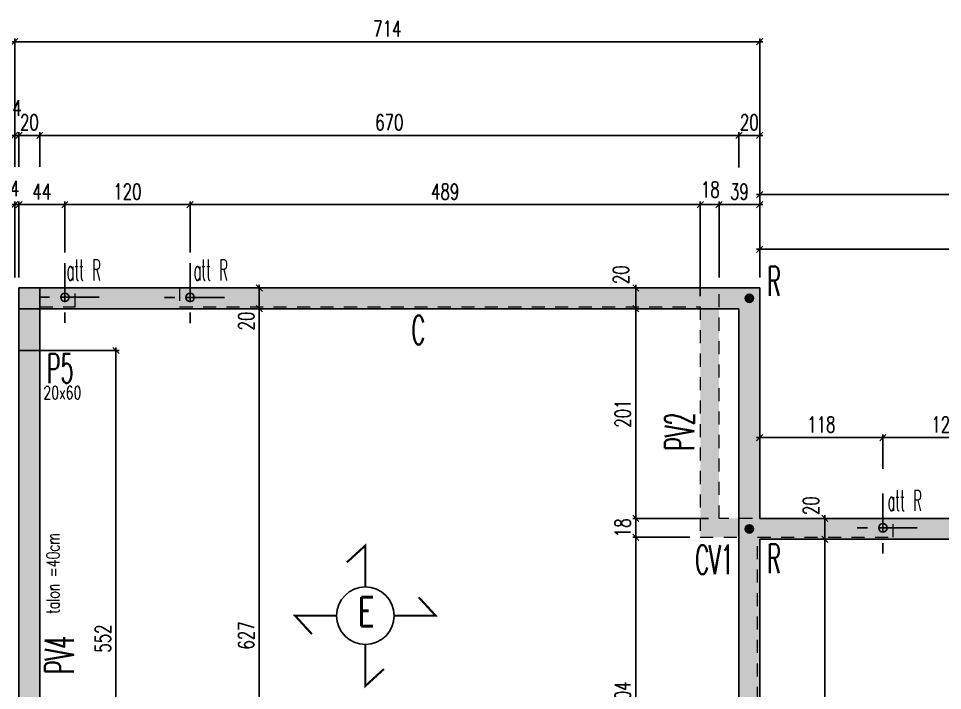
# Model space of a CAD drawing. Extents: x 308 to 437, y -199 to -146.
# Drawn here: x 346.13 to 354.99, y -164.3 to -157.86 of the extents above; entities that cross this region are included whole.
import ezdxf
from ezdxf.enums import TextEntityAlignment as Align

# ---------------------------------------------------------------- set-up
doc = ezdxf.new("R2010")
doc.units = 0
doc.header["$LTSCALE"] = 0.5
doc.header["$MEASUREMENT"] = 0
for name, pattern in [('AXES2', [1.125, 0.75, -0.125, 0.125, -0.125]), ('CACHE', [0.375, 0.25, -0.125]), ('DISCONTINU2', [0.375, 0.25, -0.125])]:
    doc.linetypes.add(name, pattern=pattern)
doc.layers.get('DEFPOINTS').update_dxf_attribs({"linetype": 'CONTINUOUS'})
for name, color, linetype in [('AXES', 6, 'AXES2'), ('COTATION', 7, 'CONTINUOUS'), ('MURS', 3, 'CONTINUOUS'), ('PLANCHER', 7, 'CONTINUOUS'), ('POCHAGE', 254, 'CONTINUOUS'), ('POTEAUX', 1, 'CONTINUOUS'), ('POUTRES', 2, 'CONTINUOUS'), ('R-1', 7, 'DISCONTINU2'), ('RAID', 1, 'CONTINUOUS'), ('RDC', 7, 'DISCONTINU2'), ('REPERAGE', 4, 'CONTINUOUS'), ('REPERE-CHAI', 4, 'CONTINUOUS'), ('REPERE-POT', 4, 'CONTINUOUS'), ('REPERE-POUT', 4, 'CONTINUOUS'), ('REPERE-RAID', 4, 'CONTINUOUS')]:
    doc.layers.add(name, color=color, linetype=linetype)
doc.styles.add('ROMANS8', font='romans.shx', dxfattribs={"width": 0.7})
doc.styles.get("Standard").update_dxf_attribs({"font": 'txt.shx'})
doc.dimstyles.new('COT50 cm', dxfattribs={"dimtxt": 0.15, "dimasz": 0.06, "dimexe": 0.03, "dimexo": 0.1, "dimgap": 0.05, "dimtad": 1, "dimdec": 0, "dimlfac": 100, "dimzin": 0, "dimdsep": 46, "dimtxsty": 'ROMANS8', "dimblk1": 'OBLIQUE', "dimblk2": 'OBLIQUE', "dimsah": 1, "dimcen": 0.03, "dimdle": 0.03, "dimclrt": 1, "dimadec": 0, "dimazin": 0, "dimtfac": 1, "dimtdec": 0, "dimtmove": 0, "dimatfit": 3, "dimfxl": 0, "dimtolj": 1, "dimtzin": 0, "dimlwd": -1, "dimlwe": -1, "dimarcsym": 0})
pattern_1 = [(37.5, (-513.79323, 160.44126), (-0.004409535, 0.134877664), [0, -0.1064, 0, -0.119, 0, -0.11375]), (7.5, (-513.79323, 160.44126), (0.12388437, 0.197550225), [0, -0.0574, 0, -0.0959, 0, -0.03675]), (327.5, (-513.87933, 160.44126), (0.21798993, 0.000396134), [0, -0.035, 0, -0.126, 0, -0.1645]), (317.5, (-513.87933, 160.44126), (0.21042886, 0.06143729), [0, -0.0175, 0, -0.0826, 0, -0.0945])]

# ---------------------------------------------------------------- blocks, each defined once
blk = doc.blocks.new('_Oblique')
at = {"layer": 'COTATION', "color": 0, "lineweight": -2}
blk.add_line((-0.5, -0.5), (0.5, 0.5), dxfattribs=at)
blk = doc.blocks.new('*D823')
at = {"layer": 'COTATION', "color": 0, "transparency": 16777216}
for p, q in [((346.0959, -159.2791), (346.0959, -158.9491)), ((346.1359, -159.2791), (346.1359, -158.9491)), ((346.0959, -158.9791), (346.0359, -158.9791)), ((346.0959, -158.9791), (346.1359, -158.9791)), ((346.1359, -158.9791), (346.1959, -158.9791))]:
    blk.add_line(p, q, dxfattribs=at)
at = {"layer": 'DEFPOINTS', "color": 0, "transparency": 16777216}
for p in [(346.1359, -158.9791), (346.0959, -162.1243), (346.1359, -162.1243)]:
    blk.add_point(p, dxfattribs=at)
at = {"layer": 'COTATION', "color": 0, "transparency": 16777216, "xscale": 0.06, "yscale": 0.06, "zscale": 0.06}
blk.add_blockref('_Oblique', (346.0959, -158.9791), dxfattribs=at)
at = {"layer": 'COTATION', "color": 0, "transparency": 16777216, "xscale": 0.06, "yscale": 0.06, "zscale": 0.06, "rotation": 180}
blk.add_blockref('_Oblique', (346.1359, -158.9791), dxfattribs=at)
at = {"layer": 'COTATION', "color": 1, "transparency": 16777216, "insert": (346.1193, -158.7156), "char_height": 0.15, "attachment_point": 5, "style": 'ROMANS8'}
blk.add_mtext('\\A1;4', dxfattribs=at)
blk = doc.blocks.new('*D824')
at = {"layer": 'COTATION', "color": 0, "transparency": 16777216}
for p, q in [((346.1359, -159.2791), (346.1359, -158.9491)), ((346.3362, -159.2791), (346.3362, -158.9491)), ((346.1059, -158.9791), (346.3662, -158.9791))]:
    blk.add_line(p, q, dxfattribs=at)
at = {"layer": 'DEFPOINTS', "color": 0, "transparency": 16777216}
for p in [(346.3362, -158.9791), (346.1359, -162.1243), (346.3362, -162.1243)]:
    blk.add_point(p, dxfattribs=at)
at = {"layer": 'COTATION', "color": 0, "transparency": 16777216, "xscale": 0.06, "yscale": 0.06, "zscale": 0.06, "rotation": 180}
blk.add_blockref('_Oblique', (346.1359, -158.9791), dxfattribs=at)
at = {"layer": 'COTATION', "color": 0, "transparency": 16777216, "xscale": 0.06, "yscale": 0.06, "zscale": 0.06}
blk.add_blockref('_Oblique', (346.3362, -158.9791), dxfattribs=at)
at = {"layer": 'COTATION', "color": 1, "transparency": 16777216, "insert": (346.236, -158.8541), "char_height": 0.15, "attachment_point": 5, "style": 'ROMANS8'}
blk.add_mtext('\\A1;20', dxfattribs=at)
blk = doc.blocks.new('*D825')
at = {"layer": 'COTATION', "color": 0, "transparency": 16777216}
for p, q in [((346.3362, -159.2791), (346.3362, -158.9491)), ((353.0359, -159.2791), (353.0359, -158.9491)), ((346.3062, -158.9791), (353.0659, -158.9791))]:
    blk.add_line(p, q, dxfattribs=at)
at = {"layer": 'DEFPOINTS', "color": 0, "transparency": 16777216}
for p in [(353.0359, -158.9791), (346.3362, -162.1243), (353.0359, -162.3243)]:
    blk.add_point(p, dxfattribs=at)
at = {"layer": 'COTATION', "color": 0, "transparency": 16777216, "xscale": 0.06, "yscale": 0.06, "zscale": 0.06, "rotation": 180}
blk.add_blockref('_Oblique', (346.3362, -158.9791), dxfattribs=at)
at = {"layer": 'COTATION', "color": 0, "transparency": 16777216, "xscale": 0.06, "yscale": 0.06, "zscale": 0.06}
blk.add_blockref('_Oblique', (353.0359, -158.9791), dxfattribs=at)
at = {"layer": 'COTATION', "color": 1, "transparency": 16777216, "insert": (349.686, -158.8541), "char_height": 0.15, "attachment_point": 5, "style": 'ROMANS8'}
blk.add_mtext('\\A1;670', dxfattribs=at)
blk = doc.blocks.new('*D826')
at = {"layer": 'COTATION', "color": 0, "transparency": 16777216}
for p, q in [((353.0359, -159.2872), (353.0359, -158.9491)), ((353.2359, -159.9791), (353.2359, -158.9491)), ((353.0059, -158.9791), (353.2659, -158.9791))]:
    blk.add_line(p, q, dxfattribs=at)
at = {"layer": 'DEFPOINTS', "color": 0, "transparency": 16777216}
for p in [(353.2359, -158.9791), (353.0359, -159.3872), (353.2359, -162.1243)]:
    blk.add_point(p, dxfattribs=at)
at = {"layer": 'COTATION', "color": 0, "transparency": 16777216, "xscale": 0.06, "yscale": 0.06, "zscale": 0.06, "rotation": 180}
blk.add_blockref('_Oblique', (353.0359, -158.9791), dxfattribs=at)
at = {"layer": 'COTATION', "color": 0, "transparency": 16777216, "xscale": 0.06, "yscale": 0.06, "zscale": 0.06}
blk.add_blockref('_Oblique', (353.2359, -158.9791), dxfattribs=at)
at = {"layer": 'COTATION', "color": 1, "transparency": 16777216, "insert": (353.1359, -158.8541), "char_height": 0.15, "attachment_point": 5, "style": 'ROMANS8'}
blk.add_mtext('\\A1;20', dxfattribs=at)
blk = doc.blocks.new('*D827')
at = {"layer": 'COTATION', "color": 0, "transparency": 16777216}
for p, q in [((353.2059, -160.071), (359.1456, -160.071)), ((353.2359, -160.3413), (353.2359, -160.041)), ((359.1156, -160.371), (359.1156, -160.041))]:
    blk.add_line(p, q, dxfattribs=at)
at = {"layer": 'DEFPOINTS', "color": 0, "transparency": 16777216}
for p in [(359.1156, -160.071), (353.2359, -160.4413), (359.1156, -162.8513)]:
    blk.add_point(p, dxfattribs=at)
at = {"layer": 'COTATION', "color": 0, "transparency": 16777216, "xscale": 0.06, "yscale": 0.06, "zscale": 0.06, "rotation": 180}
blk.add_blockref('_Oblique', (353.2359, -160.071), dxfattribs=at)
at = {"layer": 'COTATION', "color": 0, "transparency": 16777216, "xscale": 0.06, "yscale": 0.06, "zscale": 0.06}
blk.add_blockref('_Oblique', (359.1156, -160.071), dxfattribs=at)
at = {"layer": 'COTATION', "color": 1, "transparency": 16777216, "insert": (356.1757, -159.946), "char_height": 0.15, "attachment_point": 5, "style": 'ROMANS8'}
blk.add_mtext('\\A1;588', dxfattribs=at)
blk = doc.blocks.new('*D870')
at = {"layer": 'COTATION', "color": 0, "transparency": 16777216}
for p, q in [((346.0959, -159.643), (346.0359, -159.643)), ((346.0959, -160.3413), (346.0959, -159.613)), ((346.0959, -159.643), (346.1359, -159.643)), ((346.1359, -160.3413), (346.1359, -159.613)), ((346.1359, -159.643), (346.1959, -159.643))]:
    blk.add_line(p, q, dxfattribs=at)
at = {"layer": 'DEFPOINTS', "color": 0, "transparency": 16777216}
for p in [(346.1359, -159.643), (346.0959, -160.4413), (346.1359, -160.4413)]:
    blk.add_point(p, dxfattribs=at)
at = {"layer": 'COTATION', "color": 0, "transparency": 16777216, "xscale": 0.06, "yscale": 0.06, "zscale": 0.06}
blk.add_blockref('_Oblique', (346.0959, -159.643), dxfattribs=at)
at = {"layer": 'COTATION', "color": 0, "transparency": 16777216, "xscale": 0.06, "yscale": 0.06, "zscale": 0.06, "rotation": 180}
blk.add_blockref('_Oblique', (346.1359, -159.643), dxfattribs=at)
at = {"layer": 'COTATION', "color": 1, "transparency": 16777216, "insert": (346.0959, -159.488), "char_height": 0.15, "attachment_point": 5, "style": 'ROMANS8'}
blk.add_mtext('\\A1;4', dxfattribs=at)
blk = doc.blocks.new('*D871')
at = {"layer": 'COTATION', "color": 0, "transparency": 16777216}
for p, q in [((346.1059, -159.643), (346.6059, -159.643)), ((346.1359, -160.3413), (346.1359, -159.613)), ((346.5759, -160.1024), (346.5759, -159.613))]:
    blk.add_line(p, q, dxfattribs=at)
at = {"layer": 'DEFPOINTS', "color": 0, "transparency": 16777216}
for p in [(346.5759, -159.643), (346.5759, -160.2024), (346.1359, -160.4413)]:
    blk.add_point(p, dxfattribs=at)
at = {"layer": 'COTATION', "color": 0, "transparency": 16777216, "xscale": 0.06, "yscale": 0.06, "zscale": 0.06, "rotation": 180}
blk.add_blockref('_Oblique', (346.1359, -159.643), dxfattribs=at)
at = {"layer": 'COTATION', "color": 0, "transparency": 16777216, "xscale": 0.06, "yscale": 0.06, "zscale": 0.06}
blk.add_blockref('_Oblique', (346.5759, -159.643), dxfattribs=at)
at = {"layer": 'COTATION', "color": 1, "transparency": 16777216, "insert": (346.3559, -159.518), "char_height": 0.15, "attachment_point": 5, "style": 'ROMANS8'}
blk.add_mtext('\\A1;44', dxfattribs=at)
blk = doc.blocks.new('*D872')
at = {"layer": 'COTATION', "color": 0, "transparency": 16777216}
for p, q in [((346.5459, -159.643), (347.8058, -159.643)), ((346.5759, -160.1024), (346.5759, -159.613)), ((347.7758, -160.1024), (347.7758, -159.613))]:
    blk.add_line(p, q, dxfattribs=at)
at = {"layer": 'DEFPOINTS', "color": 0, "transparency": 16777216}
for p in [(347.7758, -159.643), (346.5759, -160.2024), (347.7758, -160.2024)]:
    blk.add_point(p, dxfattribs=at)
at = {"layer": 'COTATION', "color": 0, "transparency": 16777216, "xscale": 0.06, "yscale": 0.06, "zscale": 0.06, "rotation": 180}
blk.add_blockref('_Oblique', (346.5759, -159.643), dxfattribs=at)
at = {"layer": 'COTATION', "color": 0, "transparency": 16777216, "xscale": 0.06, "yscale": 0.06, "zscale": 0.06}
blk.add_blockref('_Oblique', (347.7758, -159.643), dxfattribs=at)
at = {"layer": 'COTATION', "color": 1, "transparency": 16777216, "insert": (347.1758, -159.518), "char_height": 0.15, "attachment_point": 5, "style": 'ROMANS8'}
blk.add_mtext('\\A1;120', dxfattribs=at)
blk = doc.blocks.new('*D873')
at = {"layer": 'COTATION', "color": 0, "transparency": 16777216}
for p, q in [((347.7458, -159.643), (352.6959, -159.643)), ((347.7758, -160.1024), (347.7758, -159.613)), ((352.6659, -160.5213), (352.6659, -159.613))]:
    blk.add_line(p, q, dxfattribs=at)
at = {"layer": 'DEFPOINTS', "color": 0, "transparency": 16777216}
for p in [(352.6659, -159.643), (347.7758, -160.2024), (352.6659, -160.6213)]:
    blk.add_point(p, dxfattribs=at)
at = {"layer": 'COTATION', "color": 0, "transparency": 16777216, "xscale": 0.06, "yscale": 0.06, "zscale": 0.06, "rotation": 180}
blk.add_blockref('_Oblique', (347.7758, -159.643), dxfattribs=at)
at = {"layer": 'COTATION', "color": 0, "transparency": 16777216, "xscale": 0.06, "yscale": 0.06, "zscale": 0.06}
blk.add_blockref('_Oblique', (352.6659, -159.643), dxfattribs=at)
at = {"layer": 'COTATION', "color": 1, "transparency": 16777216, "insert": (350.2208, -159.518), "char_height": 0.15, "attachment_point": 5, "style": 'ROMANS8'}
blk.add_mtext('\\A1;489', dxfattribs=at)
blk = doc.blocks.new('*D874')
at = {"layer": 'COTATION', "color": 0, "transparency": 16777216}
for p, q in [((352.6359, -159.643), (352.8759, -159.643)), ((352.6659, -160.5213), (352.6659, -159.613)), ((352.8459, -160.3413), (352.8459, -159.613))]:
    blk.add_line(p, q, dxfattribs=at)
at = {"layer": 'DEFPOINTS', "color": 0, "transparency": 16777216}
for p in [(352.8459, -159.643), (352.8459, -160.4413), (352.6659, -160.6213)]:
    blk.add_point(p, dxfattribs=at)
at = {"layer": 'COTATION', "color": 0, "transparency": 16777216, "xscale": 0.06, "yscale": 0.06, "zscale": 0.06, "rotation": 180}
blk.add_blockref('_Oblique', (352.6659, -159.643), dxfattribs=at)
at = {"layer": 'COTATION', "color": 0, "transparency": 16777216, "xscale": 0.06, "yscale": 0.06, "zscale": 0.06}
blk.add_blockref('_Oblique', (352.8459, -159.643), dxfattribs=at)
at = {"layer": 'COTATION', "color": 1, "transparency": 16777216, "insert": (352.7619, -159.4978), "char_height": 0.15, "attachment_point": 5, "style": 'ROMANS8'}
blk.add_mtext('\\A1;18', dxfattribs=at)
blk = doc.blocks.new('*D875')
at = {"layer": 'COTATION', "color": 0, "transparency": 16777216}
for p, q in [((352.8159, -159.643), (353.2659, -159.643)), ((352.8459, -160.3413), (352.8459, -159.613)), ((353.2359, -160.3413), (353.2359, -159.613))]:
    blk.add_line(p, q, dxfattribs=at)
at = {"layer": 'DEFPOINTS', "color": 0, "transparency": 16777216}
for p in [(353.2359, -159.643), (352.8459, -160.4413), (353.2359, -160.4413)]:
    blk.add_point(p, dxfattribs=at)
at = {"layer": 'COTATION', "color": 0, "transparency": 16777216, "xscale": 0.06, "yscale": 0.06, "zscale": 0.06, "rotation": 180}
blk.add_blockref('_Oblique', (352.8459, -159.643), dxfattribs=at)
at = {"layer": 'COTATION', "color": 0, "transparency": 16777216, "xscale": 0.06, "yscale": 0.06, "zscale": 0.06}
blk.add_blockref('_Oblique', (353.2359, -159.643), dxfattribs=at)
at = {"layer": 'COTATION', "color": 1, "transparency": 16777216, "insert": (353.0409, -159.518), "char_height": 0.15, "attachment_point": 5, "style": 'ROMANS8'}
blk.add_mtext('\\A1;39', dxfattribs=at)
blk = doc.blocks.new('*D879')
at = {"layer": 'COTATION', "color": 0, "transparency": 16777216}
for p, q in [((346.0659, -158.0813), (353.2659, -158.0813)), ((346.0959, -159.0813), (346.0959, -158.0513)), ((353.2359, -159.0813), (353.2359, -158.0513))]:
    blk.add_line(p, q, dxfattribs=at)
at = {"layer": 'DEFPOINTS', "color": 0, "transparency": 16777216}
for p in [(353.2359, -158.0813), (346.0959, -160.4413), (353.2359, -160.4413)]:
    blk.add_point(p, dxfattribs=at)
at = {"layer": 'COTATION', "color": 0, "transparency": 16777216, "xscale": 0.06, "yscale": 0.06, "zscale": 0.06, "rotation": 180}
blk.add_blockref('_Oblique', (346.0959, -158.0813), dxfattribs=at)
at = {"layer": 'COTATION', "color": 0, "transparency": 16777216, "xscale": 0.06, "yscale": 0.06, "zscale": 0.06}
blk.add_blockref('_Oblique', (353.2359, -158.0813), dxfattribs=at)
at = {"layer": 'COTATION', "color": 1, "transparency": 16777216, "insert": (349.6659, -157.9563), "char_height": 0.15, "attachment_point": 5, "style": 'ROMANS8'}
blk.add_mtext('\\A1;714', dxfattribs=at)
blk = doc.blocks.new('*D880')
at = {"layer": 'COTATION', "color": 0, "transparency": 16777216}
for p, q in [((353.2059, -159.5462), (375.0628, -159.5462)), ((353.2359, -160.3413), (353.2359, -159.5162)), ((375.0328, -160.5462), (375.0328, -159.5162))]:
    blk.add_line(p, q, dxfattribs=at)
at = {"layer": 'DEFPOINTS', "color": 0, "transparency": 16777216}
for p in [(375.0328, -159.5462), (353.2359, -160.4413), (375.0328, -162.6513)]:
    blk.add_point(p, dxfattribs=at)
at = {"layer": 'COTATION', "color": 0, "transparency": 16777216, "xscale": 0.06, "yscale": 0.06, "zscale": 0.06, "rotation": 180}
blk.add_blockref('_Oblique', (353.2359, -159.5462), dxfattribs=at)
at = {"layer": 'COTATION', "color": 0, "transparency": 16777216, "xscale": 0.06, "yscale": 0.06, "zscale": 0.06}
blk.add_blockref('_Oblique', (375.0328, -159.5462), dxfattribs=at)
at = {"layer": 'COTATION', "color": 1, "transparency": 16777216, "insert": (364.1343, -159.4212), "char_height": 0.15, "attachment_point": 5, "style": 'ROMANS8'}
blk.add_mtext('\\A1;2180', dxfattribs=at)
blk = doc.blocks.new('*D885')
at = {"layer": 'COTATION', "color": 0, "transparency": 16777216}
for p, q in [((353.2059, -161.8759), (354.4459, -161.8759)), ((353.2359, -162.1759), (353.2359, -161.8459)), ((354.4159, -162.1759), (354.4159, -161.8459))]:
    blk.add_line(p, q, dxfattribs=at)
at = {"layer": 'DEFPOINTS', "color": 0, "transparency": 16777216}
for p in [(354.4159, -161.8759), (354.4159, -162.4124), (353.2359, -162.6513)]:
    blk.add_point(p, dxfattribs=at)
at = {"layer": 'COTATION', "color": 0, "transparency": 16777216, "xscale": 0.06, "yscale": 0.06, "zscale": 0.06, "rotation": 180}
blk.add_blockref('_Oblique', (353.2359, -161.8759), dxfattribs=at)
at = {"layer": 'COTATION', "color": 0, "transparency": 16777216, "xscale": 0.06, "yscale": 0.06, "zscale": 0.06}
blk.add_blockref('_Oblique', (354.4159, -161.8759), dxfattribs=at)
at = {"layer": 'COTATION', "color": 1, "transparency": 16777216, "insert": (353.8259, -161.7509), "char_height": 0.15, "attachment_point": 5, "style": 'ROMANS8'}
blk.add_mtext('\\A1;118', dxfattribs=at)
blk = doc.blocks.new('*D886')
at = {"layer": 'COTATION', "color": 0, "transparency": 16777216}
for p, q in [((354.3859, -161.8759), (355.6458, -161.8759)), ((354.4159, -162.1759), (354.4159, -161.8459)), ((355.6158, -162.1759), (355.6158, -161.8459))]:
    blk.add_line(p, q, dxfattribs=at)
at = {"layer": 'DEFPOINTS', "color": 0, "transparency": 16777216}
for p in [(355.6158, -161.8759), (354.4159, -162.4124), (355.6158, -162.4132)]:
    blk.add_point(p, dxfattribs=at)
at = {"layer": 'COTATION', "color": 0, "transparency": 16777216, "xscale": 0.06, "yscale": 0.06, "zscale": 0.06, "rotation": 180}
blk.add_blockref('_Oblique', (354.4159, -161.8759), dxfattribs=at)
at = {"layer": 'COTATION', "color": 0, "transparency": 16777216, "xscale": 0.06, "yscale": 0.06, "zscale": 0.06}
blk.add_blockref('_Oblique', (355.6158, -161.8759), dxfattribs=at)
at = {"layer": 'COTATION', "color": 1, "transparency": 16777216, "insert": (355.0158, -161.7509), "char_height": 0.15, "attachment_point": 5, "style": 'ROMANS8'}
blk.add_mtext('\\A1;120', dxfattribs=at)
blk = doc.blocks.new('*D1019')
at = {"layer": 'COTATION', "color": 0, "transparency": 16777216}
for p, q in [((348.4389, -166.9363), (348.4389, -160.6113)), ((348.4389, -160.6413), (348.4689, -160.6413)), ((347.6176, -166.9063), (348.4689, -166.9063))]:
    blk.add_line(p, q, dxfattribs=at)
at = {"layer": 'DEFPOINTS', "color": 0, "transparency": 16777216}
for p in [(348.3909, -160.6413), (348.4389, -160.6413), (347.5176, -166.9063)]:
    blk.add_point(p, dxfattribs=at)
at = {"layer": 'COTATION', "color": 0, "transparency": 16777216, "xscale": 0.06, "yscale": 0.06, "zscale": 0.06}
for p, rotation in [((348.4389, -160.6413), 90), ((348.4389, -166.9063), 270)]:
    blk.add_blockref('_Oblique', p, dxfattribs=dict(at, rotation=rotation))
at = {"layer": 'COTATION', "color": 1, "transparency": 16777216, "insert": (348.3139, -163.7738), "char_height": 0.15, "attachment_point": 5, "rotation": 90, "style": 'ROMANS8'}
blk.add_mtext('\\A1;627', dxfattribs=at)
blk = doc.blocks.new('*D1020')
at = {"layer": 'COTATION', "color": 0, "transparency": 16777216}
for p, q in [((348.4389, -160.6713), (348.4389, -160.4113)), ((348.4389, -160.4413), (348.4689, -160.4413)), ((348.4389, -160.6413), (348.4689, -160.6413))]:
    blk.add_line(p, q, dxfattribs=at)
at = {"layer": 'DEFPOINTS', "color": 0, "transparency": 16777216}
for p in [(348.3909, -160.4413), (348.4389, -160.4413), (348.3909, -160.6413)]:
    blk.add_point(p, dxfattribs=at)
at = {"layer": 'COTATION', "color": 0, "transparency": 16777216, "xscale": 0.06, "yscale": 0.06, "zscale": 0.06}
for p, rotation in [((348.4389, -160.4413), 90), ((348.4389, -160.6413), 270)]:
    blk.add_blockref('_Oblique', p, dxfattribs=dict(at, rotation=rotation))
at = {"layer": 'COTATION', "color": 1, "transparency": 16777216, "insert": (348.3139, -160.7588), "char_height": 0.15, "attachment_point": 5, "rotation": 90, "style": 'ROMANS8'}
blk.add_mtext('\\A1;20', dxfattribs=at)
blk = doc.blocks.new('*D1037')
at = {"layer": 'COTATION', "color": 0, "transparency": 16777216}
for p, q in [((352.5659, -162.8313), (352.018, -162.8313)), ((352.048, -165.8963), (352.048, -162.8013)), ((352.697, -165.8663), (352.018, -165.8663))]:
    blk.add_line(p, q, dxfattribs=at)
at = {"layer": 'DEFPOINTS', "color": 0, "transparency": 16777216}
for p in [(352.048, -162.8313), (352.6659, -162.8313), (352.797, -165.8663)]:
    blk.add_point(p, dxfattribs=at)
at = {"layer": 'COTATION', "color": 0, "transparency": 16777216, "xscale": 0.06, "yscale": 0.06, "zscale": 0.06}
for p, rotation in [((352.048, -162.8313), 90), ((352.048, -165.8663), 270)]:
    blk.add_blockref('_Oblique', p, dxfattribs=dict(at, rotation=rotation))
at = {"layer": 'COTATION', "color": 1, "transparency": 16777216, "insert": (351.923, -164.3488), "char_height": 0.15, "attachment_point": 5, "rotation": 90, "style": 'ROMANS8'}
blk.add_mtext('\\A1;304', dxfattribs=at)
blk = doc.blocks.new('*D1038')
at = {"layer": 'COTATION', "color": 0, "transparency": 16777216}
for p, q in [((352.7459, -162.6513), (352.018, -162.6513)), ((352.048, -162.8613), (352.048, -162.6213)), ((352.5659, -162.8313), (352.018, -162.8313))]:
    blk.add_line(p, q, dxfattribs=at)
at = {"layer": 'DEFPOINTS', "color": 0, "transparency": 16777216}
for p in [(352.048, -162.6513), (352.8459, -162.6513), (352.6659, -162.8313)]:
    blk.add_point(p, dxfattribs=at)
at = {"layer": 'COTATION', "color": 0, "transparency": 16777216, "xscale": 0.06, "yscale": 0.06, "zscale": 0.06}
for p, rotation in [((352.048, -162.6513), 90), ((352.048, -162.8313), 270)]:
    blk.add_blockref('_Oblique', p, dxfattribs=dict(at, rotation=rotation))
at = {"layer": 'COTATION', "color": 1, "transparency": 16777216, "insert": (351.923, -162.7413), "char_height": 0.15, "attachment_point": 5, "rotation": 90, "style": 'ROMANS8'}
blk.add_mtext('\\A1;18', dxfattribs=at)
blk = doc.blocks.new('*D1039')
at = {"layer": 'COTATION', "color": 0, "transparency": 16777216}
for p, q in [((352.3699, -160.6413), (352.018, -160.6413)), ((352.048, -162.6813), (352.048, -160.6113)), ((352.7459, -162.6513), (352.018, -162.6513))]:
    blk.add_line(p, q, dxfattribs=at)
at = {"layer": 'DEFPOINTS', "color": 0, "transparency": 16777216}
for p in [(352.048, -160.6413), (352.4699, -160.6413), (352.8459, -162.6513)]:
    blk.add_point(p, dxfattribs=at)
at = {"layer": 'COTATION', "color": 0, "transparency": 16777216, "xscale": 0.06, "yscale": 0.06, "zscale": 0.06}
for p, rotation in [((352.048, -160.6413), 90), ((352.048, -162.6513), 270)]:
    blk.add_blockref('_Oblique', p, dxfattribs=dict(at, rotation=rotation))
at = {"layer": 'COTATION', "color": 1, "transparency": 16777216, "insert": (351.923, -161.6463), "char_height": 0.15, "attachment_point": 5, "rotation": 90, "style": 'ROMANS8'}
blk.add_mtext('\\A1;201', dxfattribs=at)
blk = doc.blocks.new('*D1040')
at = {"layer": 'COTATION', "color": 0, "transparency": 16777216}
for p, q in [((352.3699, -160.4413), (352.018, -160.4413)), ((352.048, -160.6713), (352.048, -160.4113)), ((352.3699, -160.6413), (352.018, -160.6413))]:
    blk.add_line(p, q, dxfattribs=at)
at = {"layer": 'DEFPOINTS', "color": 0, "transparency": 16777216}
for p in [(352.048, -160.4413), (352.4699, -160.4413), (352.4699, -160.6413)]:
    blk.add_point(p, dxfattribs=at)
at = {"layer": 'COTATION', "color": 0, "transparency": 16777216, "xscale": 0.06, "yscale": 0.06, "zscale": 0.06}
for p, rotation in [((352.048, -160.4413), 90), ((352.048, -160.6413), 270)]:
    blk.add_blockref('_Oblique', p, dxfattribs=dict(at, rotation=rotation))
at = {"layer": 'COTATION', "color": 1, "transparency": 16777216, "insert": (351.9053, -160.3149), "char_height": 0.15, "attachment_point": 5, "rotation": 90, "style": 'ROMANS8'}
blk.add_mtext('\\A1;20', dxfattribs=at)
blk = doc.blocks.new('*D1048')
at = {"layer": 'COTATION', "color": 0, "transparency": 16777216}
for p, q in [((354.0201, -162.8513), (353.8295, -162.8513)), ((353.8595, -168.0813), (353.8595, -162.8213)), ((354.5321, -168.0513), (353.8295, -168.0513))]:
    blk.add_line(p, q, dxfattribs=at)
at = {"layer": 'DEFPOINTS', "color": 0, "transparency": 16777216}
for p in [(353.8595, -162.8513), (354.1201, -162.8513), (354.6321, -168.0513)]:
    blk.add_point(p, dxfattribs=at)
at = {"layer": 'COTATION', "color": 0, "transparency": 16777216, "xscale": 0.06, "yscale": 0.06, "zscale": 0.06}
for p, rotation in [((353.8595, -162.8513), 90), ((353.8595, -168.0513), 270)]:
    blk.add_blockref('_Oblique', p, dxfattribs=dict(at, rotation=rotation))
at = {"layer": 'COTATION', "color": 1, "transparency": 16777216, "insert": (353.7345, -165.4513), "char_height": 0.15, "attachment_point": 5, "rotation": 90, "style": 'ROMANS8'}
blk.add_mtext('\\A1;520', dxfattribs=at)
blk = doc.blocks.new('*D1049')
at = {"layer": 'COTATION', "color": 0, "transparency": 16777216}
for p, q in [((353.9916, -162.6513), (353.8295, -162.6513)), ((353.8595, -162.8813), (353.8595, -162.6213)), ((354.0201, -162.8513), (353.8295, -162.8513))]:
    blk.add_line(p, q, dxfattribs=at)
at = {"layer": 'DEFPOINTS', "color": 0, "transparency": 16777216}
for p in [(353.8595, -162.6513), (354.0916, -162.6513), (354.1201, -162.8513)]:
    blk.add_point(p, dxfattribs=at)
at = {"layer": 'COTATION', "color": 0, "transparency": 16777216, "xscale": 0.06, "yscale": 0.06, "zscale": 0.06}
for p, rotation in [((353.8595, -162.6513), 90), ((353.8595, -162.8513), 270)]:
    blk.add_blockref('_Oblique', p, dxfattribs=dict(at, rotation=rotation))
at = {"layer": 'COTATION', "color": 1, "transparency": 16777216, "insert": (353.7264, -162.5288), "char_height": 0.15, "attachment_point": 5, "rotation": 90, "style": 'ROMANS8'}
blk.add_mtext('\\A1;20', dxfattribs=at)
blk = doc.blocks.new('*D1600')
at = {"layer": 'COTATION', "color": 0, "transparency": 16777216}
for p, q in [((346.336, -161.0413), (347.0955, -161.0413)), ((347.0655, -166.5957), (347.0655, -161.0113)), ((346.4362, -166.5657), (347.0955, -166.5657))]:
    blk.add_line(p, q, dxfattribs=at)
at = {"layer": 'DEFPOINTS', "color": 0, "transparency": 16777216}
for p in [(346.236, -161.0413), (347.0655, -161.0413), (346.3362, -166.5657)]:
    blk.add_point(p, dxfattribs=at)
at = {"layer": 'COTATION', "color": 0, "transparency": 16777216, "xscale": 0.06, "yscale": 0.06, "zscale": 0.06}
for p, rotation in [((347.0655, -161.0413), 90), ((347.0655, -166.5657), 270)]:
    blk.add_blockref('_Oblique', p, dxfattribs=dict(at, rotation=rotation))
at = {"layer": 'COTATION', "color": 1, "transparency": 16777216, "insert": (346.9405, -163.8035), "char_height": 0.15, "attachment_point": 5, "rotation": 90, "style": 'ROMANS8'}
blk.add_mtext('\\A1;552', dxfattribs=at)
blk = doc.blocks.new('A$C6B096A38')
at = {"layer": 'POCHAGE'}
h = blk.add_hatch(dxfattribs=at)
h.set_pattern_fill('AR-SAND', color=0, scale=0.07)
h.set_pattern_definition(pattern_1)
h.paths.add_polyline_path([(0.24, -0.18), (0.58, -0.18), (0.58, 0), (0.04, 0), (0.04, -6.765), (0.765, -6.765), (0.765, -6.585), (0.24, -6.585)])
h = blk.add_hatch(dxfattribs=at)
h.set_pattern_fill('AR-SAND', color=0, scale=0.07)
h.set_pattern_definition(pattern_1)
h.paths.add_polyline_path([(7.12, -2.39), (8.42, -2.39), (8.42, -2.21), (6.75, -2.21), (6.75, 0), (1.58, 0), (1.58, -0.18), (6.57, -0.18), (6.57, -2.39), (6.94, -2.39), (6.94, -5.525), (7.12, -5.525)])
at = {"layer": 'AXES', "color": 1}
for p, q in [((0.48, 0.2389), (0.48, -0.4189)), ((1.6799, 0.2381), (1.6799, -0.4197)), ((0.8089, -0.09), (0.1511, -0.09)), ((2.0088, -0.0908), (1.3511, -0.0908)), ((8.32, -1.9711), (8.32, -2.6289)), ((8.6489, -2.3), (7.9911, -2.3))]:
    blk.add_line(p, q, dxfattribs=at)
at = {"layer": 'RAID'}
for centre in [(0.48, -0.09), (1.6799, -0.0908), (8.32, -2.3)]:
    blk.add_circle(centre, 0.04, dxfattribs=at)
at = {"layer": 'RDC', "linetype": 'CACHE', "lineweight": 15}
for points in [[(0.24, -6.585), (0.24, -0.18), (0.58, -0.18), (0.58, 0), (0.04, 0), (0.04, -6.765), (0.765, -6.765), (0.765, -6.585)], [(7.12, -5.525), (7.12, -2.39), (8.42, -2.39), (8.42, -2.21), (6.75, -2.21), (6.75, 0), (1.58, 0), (1.58, -0.18), (6.57, -0.18), (6.57, -2.39), (6.94, -2.39), (6.94, -5.525)]]:
    blk.add_lwpolyline(points, close=True, dxfattribs=at)

msp = doc.modelspace()

# ---------------------------------------------------------------- hatches: boundary and pattern name
at = {"layer": 'POCHAGE'}
msp.add_hatch(color=256, dxfattribs=at).paths.add_polyline_path([(374.873, -162.8514), (374.873, -169.1709), (373.5228, -169.1709), (373.5228, -167.6074), (373.3423, -167.6074), (373.3428, -169.171), (372.898, -169.1709), (372.898, -169.3513), (375.033, -169.3512), (375.033, -162.6513), (353.2359, -162.6513), (353.2359, -160.4413), (346.1362, -160.4413), (346.1362, -160.6413), (353.0362, -160.6413), (353.0355, -167.7513), (353.2362, -167.7513), (353.2362, -162.8513)])
at = {"layer": 'POTEAUX'}
h = msp.add_hatch(color=256, dxfattribs=at)
h.dxf.hatch_style = 1
h.paths.add_polyline_path([(346.3362, -161.0413), (346.1359, -161.0413), (346.1359, -160.4413), (346.3362, -160.4413)])
at = {"layer": 'RAID'}
for points in [[(353.096, -160.5413, -1), (353.176, -160.5413, -1)], [(353.096, -162.7513, -1), (353.176, -162.7513, -1)]]:
    msp.add_hatch(color=256, dxfattribs=at).paths.add_polyline_path(points)

# ---------------------------------------------------------------- linework, layer by layer
at = {"layer": 'MURS'}
for p, q in [((346.1362, -160.4413), (353.2359, -160.4413)), ((353.2359, -160.4413), (353.2359, -162.6513)), ((346.1362, -160.6413), (353.0359, -160.6413)), ((353.2359, -162.6513), (375.033, -162.6513))]:
    msp.add_line(p, q, dxfattribs=at)
for points in [[(353.0362, -160.6413), (353.0355, -168.3513), (353.2362, -168.3513), (353.2362, -162.8513)], [(353.2362, -162.8513), (374.873, -162.8514), (374.873, -169.1709), (373.5228, -169.1709), (373.5228, -167.6074), (373.3423, -167.6074), (373.3428, -169.171), (372.898, -169.171), (372.898, -169.3513), (375.033, -169.3512), (375.033, -162.6513)]]:
    msp.add_lwpolyline(points, dxfattribs=at)
at = {"layer": 'PLANCHER', "color": 1, "const_width": 0.02}
for points in [[(349.456, -163.3083), (349.456, -162.9103), (349.2788, -163.0726)], [(349.7317, -163.584), (350.1298, -163.584), (349.9675, -163.4068)], [(349.1803, -163.584), (348.7823, -163.584), (348.9446, -163.7612)], [(349.456, -163.8597), (349.456, -164.2578), (349.6332, -164.0955)]]:
    msp.add_lwpolyline(points, dxfattribs=at)
at = {"layer": 'PLANCHER', "color": 1}
msp.add_circle((349.456, -163.584), 0.2757, dxfattribs=at)
at = {"layer": 'POTEAUX'}
msp.add_lwpolyline([(346.3362, -161.0413), (346.1359, -161.0413), (346.1359, -160.4413), (346.3362, -160.4413)], close=True, dxfattribs=at)
at = {"layer": 'POUTRES'}
for p, q in [((346.1359, -161.0413), (346.1359, -166.5613)), ((346.3359, -161.0413), (346.3359, -166.5613))]:
    msp.add_line(p, q, dxfattribs=at)
at = {"layer": 'R-1'}
msp.add_line((346.1362, -160.4413), (346.1362, -160.6413), dxfattribs=at)
at = {"layer": 'RAID'}
for centre in [(353.136, -160.5413), (353.136, -162.7513)]:
    msp.add_circle(centre, 0.04, dxfattribs=at)

# ---------------------------------------------------------------- block references
at = {"layer": 'RDC'}
msp.add_blockref('A$C6B096A38', (346.0959, -160.4413), dxfattribs=at)

# ---------------------------------------------------------------- texts
at = {"layer": 'PLANCHER', "color": 1, "width": 0.7}
msp.add_text('E', height=0.28, dxfattribs=at).set_placement((349.4638, -163.5453), align=Align.MIDDLE)
at = {"layer": 'REPERAGE', "color": 1, "style": 'ROMANS8', "width": 0.7}
msp.add_text(' talon =40cm', height=0.125, rotation=90, dxfattribs=at).set_placement((346.5244, -163.6258))
at = {"layer": 'REPERE-CHAI', "color": 4, "width": 0.519}
msp.add_text('C', height=0.28, dxfattribs=at).set_placement((349.8986, -160.9849))
at = {"layer": 'REPERE-POT', "color": 4, "width": 0.519}
msp.add_text('P5', height=0.28, dxfattribs=at).set_placement((346.4034, -161.3531))
at = {"layer": 'REPERE-POT', "color": 1, "style": 'ROMANS8', "width": 0.7}
msp.add_text('20x60', height=0.125, dxfattribs=at).set_placement((346.3701, -161.5076))
at = {"layer": 'REPERE-POUT', "width": 0.519}
for s, p in [('PV2', (352.6063, -162.0024)), ('PV4', (346.6627, -164.1444))]:
    msp.add_text(s, height=0.28, rotation=90, dxfattribs=at).set_placement(p)
msp.add_text('CV1', height=0.28, dxfattribs=at).set_placement((352.6187, -163.1868))
at = {"layer": 'REPERE-RAID', "color": 4}
for s, height, width, p in [('att R', 0.2, 0.45, (346.5935, -160.3698)), ('att R', 0.2, 0.45, (347.8102, -160.3698)), ('R', 0.28, 0.519, (353.3077, -160.5166)), ('att R', 0.2, 0.45, (354.4612, -162.5798)), ('R', 0.28, 0.519, (353.3076, -163.1764))]:
    msp.add_text(s, height=height, dxfattribs=dict(at, width=width)).set_placement(p)

# ---------------------------------------------------------------- dimensions: what is measured, and where the dimension line sits
at = {"layer": 'COTATION'}
for base, p1, p2, override, picture, middle in [((353.2359, -158.0813), (346.0959, -160.4413), (353.2359, -160.4413), {"dimtmove": 1}, '*D879', (349.6659, -157.9563)), ((353.0359, -158.9791), (346.3362, -162.1243), (353.0359, -162.3243), {"dimtmove": 1, "dimfxl": 0.3, "dimfxlon": 1}, '*D825', (349.686, -158.8541)), ((346.5759, -159.643), (346.1359, -160.4413), (346.5759, -160.2024), {"dimtmove": 1}, '*D871', (346.3559, -159.518)), ((347.7758, -159.643), (346.5759, -160.2024), (347.7758, -160.2024), {"dimtmove": 1}, '*D872', (347.1758, -159.518)), ((352.6659, -159.643), (347.7758, -160.2024), (352.6659, -160.6213), {"dimtmove": 1}, '*D873', (350.2208, -159.518)), ((353.2359, -159.643), (352.8459, -160.4413), (353.2359, -160.4413), {"dimtmove": 1}, '*D875', (353.0409, -159.518)), ((359.1156, -160.071), (353.2359, -160.4413), (359.1156, -162.8513), {"dimtmove": 1, "dimfxl": 0.3, "dimfxlon": 1}, '*D827', (356.1757, -159.946)), ((354.4159, -161.8759), (353.2359, -162.6513), (354.4159, -162.4124), {"dimtmove": 1, "dimfxl": 0.3, "dimfxlon": 1}, '*D885', (353.8259, -161.7509)), ((355.6158, -161.8759), (354.4159, -162.4124), (355.6158, -162.4132), {"dimtmove": 1, "dimfxl": 0.3, "dimfxlon": 1}, '*D886', (355.0158, -161.7509))]:
    dim = msp.add_linear_dim(base=base, p1=p1, p2=p2, dimstyle='COT50 cm', override=override, dxfattribs=at)
    dim.commit()
    dim.dimension.update_dxf_attribs({"geometry": picture, "text_midpoint": middle})
for base, p1, p2, override, picture, middle in [((346.1359, -158.9791), (346.0959, -162.1243), (346.1359, -162.1243), {"dimtmove": 1, "dimfxl": 0.3, "dimfxlon": 1}, '*D823', (346.1193, -158.8406)), ((346.3362, -158.9791), (346.1359, -162.1243), (346.3362, -162.1243), {"dimtmove": 1, "dimfxl": 0.3, "dimfxlon": 1}, '*D824', (346.236, -158.9791)), ((346.1359, -159.643), (346.0959, -160.4413), (346.1359, -160.4413), {"dimtmove": 1}, '*D870', (346.0959, -159.613)), ((352.8459, -159.643), (352.6659, -160.6213), (352.8459, -160.4413), {"dimtmove": 1}, '*D874', (352.7619, -159.6228))]:
    dim = msp.add_linear_dim(base=base, p1=p1, p2=p2, dimstyle='COT50 cm', override=override, dxfattribs=at)
    dim.commit()
    dim.dimension.update_dxf_attribs({"geometry": picture, "text_midpoint": middle, "dimtype": 160})
dim = msp.add_linear_dim(base=(353.2359, -158.9791), p1=(353.0359, -159.3872), p2=(353.2359, -162.1243), dimstyle='COT50 cm', dxfattribs=at)
dim.commit()
dim.dimension.update_dxf_attribs({"geometry": '*D826', "text_midpoint": (353.1359, -158.9791), "dimtype": 160})
dim = msp.add_linear_dim(base=(375.0328, -159.5462), p1=(353.2359, -160.4413), p2=(375.0328, -162.6513), dimstyle='COT50 cm', dxfattribs=at)
dim.commit()
dim.dimension.update_dxf_attribs({"geometry": '*D880', "text_midpoint": (364.1343, -159.4212)})
for base, p1, p2, picture, middle in [((352.048, -160.4413), (352.4699, -160.6413), (352.4699, -160.4413), '*D1040', (352.0303, -160.3149)), ((348.4389, -160.4413), (348.3909, -160.6413), (348.3909, -160.4413), '*D1020', (348.4389, -160.7588)), ((353.8595, -162.6513), (354.1201, -162.8513), (354.0916, -162.6513), '*D1049', (353.8514, -162.5288)), ((352.048, -162.6513), (352.6659, -162.8313), (352.8459, -162.6513), '*D1038', (352.048, -162.7413))]:
    dim = msp.add_linear_dim(base=base, p1=p1, p2=p2, angle=90, dimstyle='COT50 cm', override={"dimtmove": 1}, dxfattribs=at)
    dim.commit()
    dim.dimension.update_dxf_attribs({"geometry": picture, "text_midpoint": middle, "dimtype": 160})
for base, p1, p2, picture, middle in [((348.43892704, -160.64126498), (347.51764855, -166.906265), (348.39092562, -160.64126498), '*D1019', (348.31392704, -163.77376499)), ((352.048, -160.6413), (352.8459, -162.6513), (352.4699, -160.6413), '*D1039', (351.923, -161.6463)), ((347.0655, -161.0413), (346.3362, -166.5657), (346.236, -161.0413), '*D1600', (346.9405, -163.8035)), ((352.048, -162.83126), (352.797, -165.86627), (352.66587, -162.83126), '*D1037', (351.923, -164.34877)), ((353.8595, -162.8513), (354.6321, -168.0513), (354.1201, -162.8513), '*D1048', (353.7345, -165.4513))]:
    dim = msp.add_linear_dim(base=base, p1=p1, p2=p2, angle=90, dimstyle='COT50 cm', override={"dimtmove": 1}, dxfattribs=at)
    dim.commit()
    dim.dimension.update_dxf_attribs({"geometry": picture, "text_midpoint": middle})

doc.saveas('drawing.dxf')
